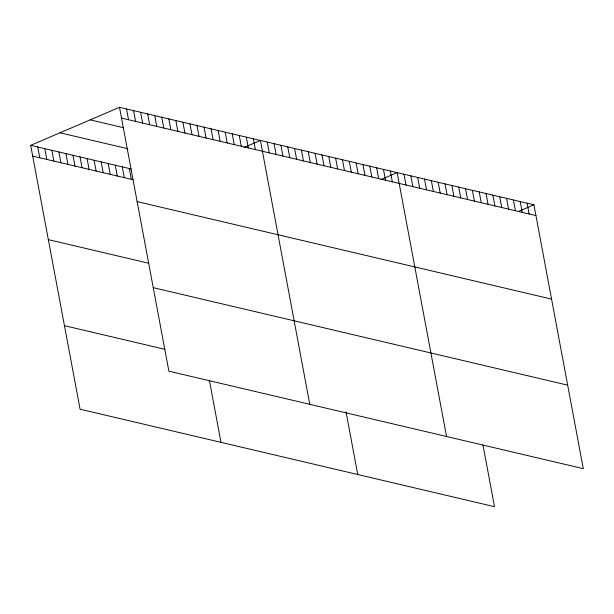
<?xml version="1.0" encoding="UTF-8"?>
<svg xmlns="http://www.w3.org/2000/svg" width="614" height="614" viewBox="0 0 614 614"><rect width="100%" height="100%" fill="white"/><g stroke="black" fill="none" stroke-linecap="round" stroke-linejoin="round"><path stroke-width="0.92" d="M482.949 444.92L494.508 506.688L80.081 409.2L30.7 145.334L119.492 107.312L533.919 204.8L583.3 468.666L168.873 371.178L119.492 107.312M244.119 147.429L260.397 140.46L309.778 404.327M380.88 179.603L397.158 172.626L446.539 436.5M519.267 211.07L533.919 204.8M121.511 118.103L535.938 215.583M90.189 119.86L123.66 127.735M60.003 132.785L127.812 148.734M30.7 145.334L131.097 168.95M32.719 156.117L133.115 179.733M137.145 201.615L551.564 299.102M48.345 239.637L148.742 263.252M153.247 287.667L567.674 385.155M64.455 325.681L164.844 349.297M527.081 203.196L529.099 213.979M520.242 201.584L522.261 212.367M513.404 199.972L515.422 210.763M506.565 198.368L508.584 209.151M499.727 196.756L501.745 207.547M492.889 195.152L494.907 205.936M486.05 193.54L488.069 204.324M479.212 191.929L481.23 202.72M472.373 190.325L474.392 201.108M465.535 188.713L467.553 199.504M458.704 187.109L460.723 197.892M451.866 185.497L453.884 196.28M445.027 183.893L447.046 194.676M438.189 182.281L440.207 193.065M431.35 180.669L433.369 191.461M424.512 179.065L426.53 189.849M417.673 177.454L419.692 188.245M410.835 175.85L412.854 186.633M403.997 174.238L406.015 185.021M390.32 171.022L392.338 181.805M383.481 169.41L385.5 180.201M376.643 167.806L378.661 178.59M369.805 166.194L371.823 176.978M362.966 164.59L364.985 175.374M356.128 162.979L358.146 173.762M349.289 161.367L351.308 172.158M342.451 159.763L344.469 170.546M335.612 158.151L337.631 168.942M328.782 156.547L330.8 167.33M321.943 154.935L323.962 165.719M315.105 153.331L317.123 164.115M308.266 151.719L310.285 162.503M301.428 150.108L303.446 160.899M346.027 411.879L357.747 474.515M294.59 148.504L296.608 159.287M287.751 146.892L289.77 157.683M280.913 145.288L282.931 156.071M274.074 143.676L276.093 154.459M267.236 142.064L269.254 152.855M253.352 138.802L255.37 149.586M246.306 137.145L248.325 147.928M239.26 135.487L241.279 146.27M232.215 133.829L234.233 144.612M225.169 132.171L227.188 142.962M218.123 130.513L220.142 141.304M211.078 128.856L213.096 139.647M204.04 127.198L206.058 137.989M196.994 125.54L199.013 136.331M189.949 123.89L191.967 134.673M182.903 122.232L184.921 133.015M175.857 120.574L177.876 131.358M168.812 118.916L170.83 129.7M161.766 117.259L163.785 128.042M209.428 380.58L220.986 442.349M154.72 115.601L156.739 126.384M147.675 113.943L149.693 124.726M140.629 112.285L142.648 123.069M133.583 110.627L135.602 121.411M126.538 108.97L128.556 119.753M129.331 168.535L131.35 179.319M122.286 166.878L124.304 177.661M115.24 165.22L117.259 176.003M108.194 163.562L110.213 174.345M101.149 161.904L103.167 172.688M94.111 160.246L96.129 171.03M87.065 158.589L89.084 169.38M80.02 156.931L82.038 167.722M72.974 155.273L74.992 166.064M65.928 153.615L67.947 164.406M58.883 151.957L60.901 162.748M51.837 150.307L53.855 161.091M44.791 148.649L46.81 159.433M37.746 146.992L39.764 157.775"/></g></svg>
